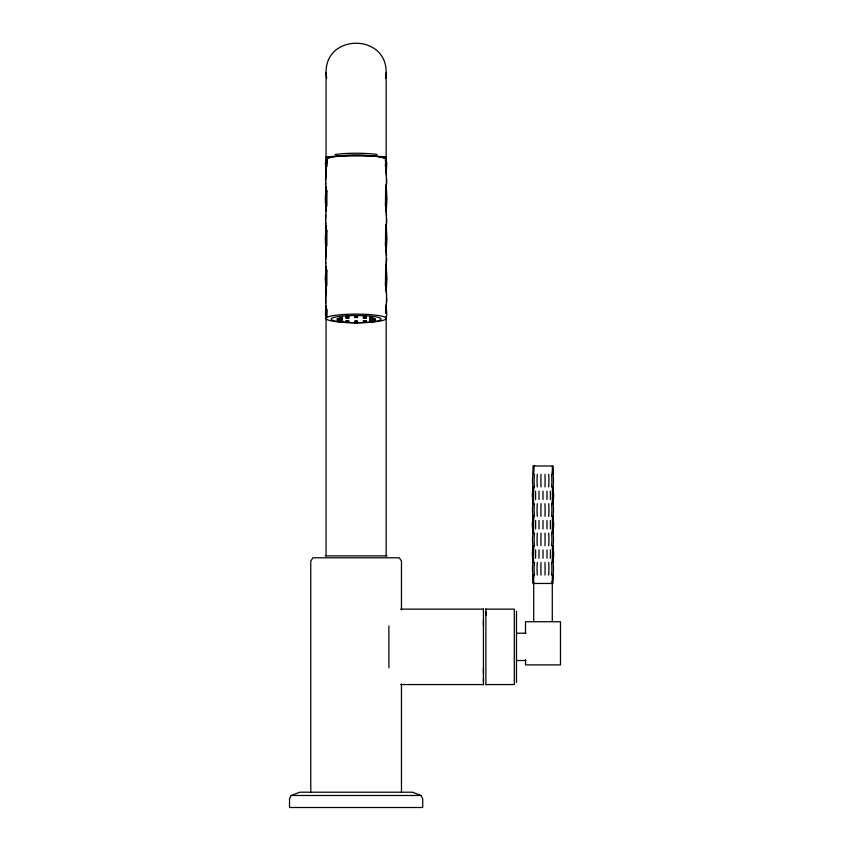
<?xml version="1.0" encoding="UTF-8"?>
<svg xmlns="http://www.w3.org/2000/svg" width="850" height="850" viewBox="0 0 850 850"><rect width="100%" height="100%" fill="white"/><g stroke="black" fill="none" stroke-linecap="round" stroke-linejoin="round"><path stroke-width="1.27" d="M483.438 681.679L483.438 678.204M483.438 673.508L483.438 667.792M483.438 625.908L483.438 620.192M485.892 615.273L485.892 611.766M386.155 184.726L386.006 190.867L386.24 186.894M386.155 224.421L386.006 230.562L386.24 226.589M552.914 473.322L552.968 470.178L553.031 474.374A43.69 42.851 -90 0 1 553.031 486.965L552.776 491.162L553.031 486.965L553.701 495.348L553.053 503.742A43.69 42.851 -90 0 1 553.031 516.332L552.776 520.529L553.031 516.332L553.701 524.726L553.053 533.12A43.69 42.851 -90 0 1 553.031 545.7L552.776 549.897L553.031 545.7L553.701 554.094L553.053 562.487A43.69 42.851 -90 0 1 553.031 575.067L552.968 579.264L552.914 576.119M552.914 502.701L552.968 499.545L553.031 503.742L552.904 501.649M552.914 532.068L552.968 528.923L553.031 533.12L552.904 531.016M552.914 561.436L552.968 558.291L553.031 562.487L552.904 560.384M538.996 491.162L538.996 499.545M538.996 520.529L538.996 528.923M538.996 549.897L538.996 558.291M546.996 499.545L546.996 491.162M546.996 528.923L546.996 520.529M546.996 558.291L546.996 549.897M386.123 187.754L386.197 185.109M386.123 227.439L386.197 224.793M386.123 267.134L386.197 264.488L386.931 278.757L386.261 290.668M386.123 306.818L386.197 304.172M326.113 171.307L326.23 167.057L325.699 184.078M326.113 211.002L326.23 206.741L325.561 219.799M326.113 250.686L326.23 246.436L325.699 263.457M326.113 290.381L326.23 286.131L325.561 298.021L325.996 307.116M552.84 577.171L552.776 579.264L553.031 575.067L552.936 583.461L533.046 583.461L532.929 575.067A43.69 42.851 -90 0 1 532.961 562.487L533.216 558.291L532.961 562.487L532.281 554.094L532.929 545.7A43.69 42.851 -90 0 1 532.961 533.12L533.216 528.923L532.961 533.12L532.281 524.726L532.929 516.332A43.69 42.851 -90 0 1 532.961 503.742L533.216 499.545L532.961 503.742L532.281 495.348L532.929 486.965A43.69 42.851 -90 0 1 532.961 474.374L533.046 465.981L552.936 465.981L553.053 474.374L552.904 472.271M386.123 266.56L386.006 270.247L386.676 258.326M386.123 306.255L386.006 309.942L386.24 305.968M325.561 180.104L325.996 172.167M325.561 259.494L325.996 251.547M386.676 178.946L386.24 188.041M386.676 218.641L386.24 227.726M386.676 298.021L386.24 307.116M325.699 214.667L325.699 223.762M386.538 184.078L386.123 167.333L386.123 171.307M386.538 223.762L386.123 207.028L386.123 211.002M386.538 303.152L386.538 294.058M535.606 491.162L535.606 499.545M535.606 520.529L535.606 528.923M535.606 549.897L535.606 558.291M550.386 499.545L550.386 491.162M550.386 528.923L550.386 520.529M550.386 558.291L550.386 549.897M533.343 491.162L533.704 486.965L533.471 503.742L533.418 500.597M533.343 520.529L533.704 516.332L533.471 533.12L533.418 529.964M533.343 549.897L533.704 545.7L533.471 562.487L533.418 559.343M552.649 499.545L552.287 503.742L552.521 486.965L552.585 491.162M552.649 528.923L552.287 533.12L552.521 516.332L552.585 520.529M552.649 558.291L552.287 562.487L552.521 545.7L552.585 549.897M325.975 187.468L325.295 199.378L325.975 211.278M325.975 227.163L325.295 239.062L325.975 250.973M325.975 266.847L325.295 278.757L325.975 290.668M325.975 306.542L325.433 314.479L326.06 318.442M386.261 171.594L386.793 163.657L386.166 159.683M386.261 211.278L386.931 199.378L386.24 185.013M386.261 250.973L386.931 239.062L386.24 224.697M533.407 579.264L533.704 575.067L533.481 583.461L533.428 580.316M325.996 291.231L325.699 303.152M386.24 267.421L386.123 246.723L386.123 250.686M326.06 161.224L326.06 72.558C325.476 33.458 386.761 33.458 386.166 72.558L386.166 161.224M385.592 78.412L386.166 72.558M326.06 159.683L325.433 163.657L325.975 171.594M386.166 318.442A30.058 4.335 0 0 0 341.084 314.691A30.058 4.335 0 0 0 341.084 322.203A30.058 4.335 0 0 0 386.166 318.442L386.793 314.479L386.261 306.542M291.157 795.483L289.521 798.756L289.521 807.5L422.716 807.5L422.716 798.756L421.069 795.483L412.399 792.2L299.837 792.2L291.157 795.483L421.069 795.483M337.184 318.665L340.127 318.665L340.127 320.014L337.184 320.014L337.609 318.814M339.522 317.401L339.522 318.75L340.127 318.665M337.184 320.014L340.127 320.014M339.522 318.75L342.465 318.75L342.465 317.401M345.908 316.487L345.908 317.836L348.861 317.836L348.861 316.487M345.908 317.836L348.861 317.836M339.522 319.919L339.522 321.279L342.465 321.279L342.465 319.919M355.077 315.998L354.641 317.496L357.595 317.496L357.595 316.147L356.118 315.934L355.077 315.998L354.641 317.496M339.522 321.279L342.465 321.279M345.908 320.843L345.908 322.192L348.861 322.192L348.861 320.843M345.908 322.192L348.861 322.192M363.375 316.487L363.375 317.836L366.318 317.836L366.318 316.487M355.077 321.034L354.641 322.533L357.595 322.533L357.595 321.183L355.077 321.034L355.077 322.681M363.375 317.836L366.318 317.836M354.641 322.533L357.595 322.533M369.761 317.401L369.761 318.75L372.279 318.601M372.098 318.665L375.052 318.665L375.052 320.014L372.098 320.014L372.714 317.401M369.761 318.75L372.714 318.75M363.375 320.843L363.375 322.192L366.318 322.192L366.318 320.843M372.098 320.014L375.052 320.014M363.375 322.192L366.318 322.192M369.761 319.919L369.761 321.279L372.714 321.279L372.714 319.919M369.761 321.279L372.714 321.279M355.077 317.348L357.595 317.496M339.947 318.601L342.465 318.75M325.242 555.868L386.984 555.868M400.722 609.142L483.438 609.142M485.892 609.142L514.303 609.142L514.303 684.558L485.892 684.558M516.949 633.186L525.874 633.186M516.949 660.514L525.874 660.514M400.722 684.558L483.438 684.558M326.06 72.558L326.644 78.412M386.24 172.167L386.538 176.141M386.314 212.851L386.538 215.826M386.314 252.535L386.538 255.521M386.538 295.205L386.123 286.408L386.123 290.381M325.699 182.92L325.996 188.041M325.699 222.615L325.996 227.726M325.699 262.299L325.996 267.421M386.081 209.206L386.24 211.852M386.081 248.891L386.24 251.547M386.038 209.111L386.123 211.565M325.996 186.894L326.113 191.154L326.113 187.181M325.996 226.589L326.113 230.839L326.113 226.876M325.996 266.273L326.113 270.534L326.113 266.56M325.996 305.968L326.113 310.229L326.113 306.255M326.081 225.314L326.113 227.439M552.287 582.122L552.287 621.711M542.991 491.162L542.991 499.545M542.991 520.529L542.991 528.923M542.991 549.897L542.991 558.291M533.704 582.122L533.704 621.711M525.513 633.484L525.513 621.711L560.479 621.711L560.479 664.881L525.513 664.881L525.513 659.653M516.492 611.331L516.492 682.369M485.892 608.876L485.892 684.824M483.438 608.876L483.438 684.824M401.466 609.949L401.466 561.064L399.288 557.781L312.949 557.781L310.76 561.064L310.76 792.285M401.466 683.942L401.466 792.285M388.896 625.908L388.896 667.792M386.166 170.489L386.166 173.145M386.166 186.384L386.166 189.029M386.166 208.898L386.166 211.544M386.166 226.111L386.166 228.767M386.166 249.953L386.166 252.599M386.166 265.848L386.166 268.494M386.166 289.68L386.166 292.326M386.166 305.575L386.166 308.221M386.166 316.168L386.166 555.868M374.616 318.516L374.616 320.163M373.575 318.453L373.575 319.802M372.534 318.516L372.534 320.163M372.279 317.252L372.279 318.909M372.279 319.77L372.279 321.428M371.237 317.188L371.237 318.973M371.237 319.706L371.237 321.491M370.196 317.252L370.196 318.909M370.196 319.77L370.196 321.428M365.893 316.328L365.893 317.985M365.893 320.694L365.893 322.341M364.841 316.264L364.841 318.049M364.841 320.631L364.841 322.405M363.8 316.328L363.8 317.985M363.8 320.694L363.8 322.341M357.159 315.998L357.159 317.348M357.159 321.034L357.159 322.681M356.118 315.934L356.118 317.284M356.118 320.971L356.118 322.32M348.426 316.328L348.426 317.985M348.426 320.694L348.426 322.341M347.384 316.264L347.384 318.049M347.384 320.631L347.384 322.405M346.343 316.328L346.343 317.985M346.343 320.694L346.343 322.341M342.04 317.252L342.04 318.909M342.04 319.77L342.04 321.428M340.999 317.188L340.999 318.973M340.999 319.706L340.999 321.491M339.947 317.252L339.947 318.909M339.947 319.77L339.947 321.428M339.703 318.516L339.703 320.163M338.651 318.453L338.651 319.802M337.609 318.516L337.609 320.163M326.06 317.496L326.06 555.868M326.931 160.246A29.75 4.293 0 0 1 356.118 155.125A29.75 4.293 0 0 1 385.294 160.246M385.305 156.687A29.75 4.293 0 0 1 385.294 158.355M326.931 158.355A29.75 4.293 0 0 1 326.942 156.687M335.081 154.488A29.75 4.293 0 0 1 377.166 154.488M534.491 575.067A43.69 36.327 -90 0 1 534.491 562.487M537.306 575.067A43.69 24.267 -90 0 1 537.306 562.487M541.004 575.067A43.69 8.521 -90 0 1 541.004 562.487M544.988 562.487A43.69 8.521 -90 0 1 544.988 575.067M548.675 562.487A43.69 24.278 -90 0 1 548.675 575.067M551.501 562.487A43.69 36.327 -90 0 1 551.501 575.067M534.491 545.7A43.69 36.327 -90 0 1 534.491 533.12M537.306 545.7A43.69 24.267 -90 0 1 537.306 533.12M541.004 545.7A43.69 8.521 -90 0 1 541.004 533.12M544.988 533.12A43.69 8.521 -90 0 1 544.988 545.7M548.675 533.12A43.69 24.278 -90 0 1 548.675 545.7M551.501 533.12A43.69 36.327 -90 0 1 551.501 545.7M534.491 516.332A43.69 36.327 -90 0 1 534.491 503.742M537.306 516.332A43.69 24.267 -90 0 1 537.306 503.742M541.004 516.332A43.69 8.521 -90 0 1 541.004 503.742M544.988 503.742A43.69 8.521 -90 0 1 544.988 516.332M548.675 503.742A43.69 24.278 -90 0 1 548.675 516.332M551.501 503.742A43.69 36.327 -90 0 1 551.501 516.332M534.491 486.965A43.69 36.327 -90 0 1 534.491 474.374M537.306 486.965A43.69 24.267 -90 0 1 537.306 474.374M541.004 486.965A43.69 8.521 -90 0 1 541.004 474.374M544.988 474.374A43.69 8.521 -90 0 1 544.988 486.965M548.675 474.374A43.69 24.278 -90 0 1 548.675 486.965M551.501 474.374A43.69 36.327 -90 0 1 551.501 486.965M326.602 160.533A30.058 4.335 -0.1 0 1 356.341 155.348A30.058 4.335 -0.1 0 1 385.549 160.523M326.634 157.505A30.058 1.307 0 0 1 356.129 155.943A30.058 1.307 0 0 1 385.592 157.505M326.517 194.554L326.623 206.465L326.772 190.304L326.517 194.554M326.517 234.249L326.623 246.16L326.772 229.989L326.517 234.249M326.517 273.934L326.623 285.844L326.772 269.684L326.517 273.934M385.783 198.528L385.464 206.178L385.613 190.591L385.783 198.528M385.783 238.212L385.464 245.873L385.613 230.276L385.783 238.212M385.783 277.908L385.464 285.558L385.613 269.971L385.783 277.908M533.088 486.965L533.216 491.162L533.088 486.965M533.088 516.332L533.216 520.529L533.088 516.332M533.088 545.7L533.216 549.897L533.088 545.7M533.088 575.067L533.216 579.264L533.088 575.067M326.772 309.379L326.644 317.603L326.772 309.379M385.719 162.807L385.464 166.483L385.592 158.833L385.719 162.807M552.585 470.178L552.287 474.374L552.511 465.981L552.585 470.178M533.811 465.981L533.471 474.374L533.811 465.981M552.585 579.264L552.181 583.461L552.521 575.067L552.585 579.264M385.751 313.331L385.613 309.666L385.751 313.331M327.091 158.557L326.623 166.77L327.091 158.557M343.644 322.214A24.948 3.602 0 0 0 381.055 319.09A24.948 3.602 0 0 0 343.644 315.977A24.948 3.602 0 0 0 343.644 322.214"/></g></svg>
